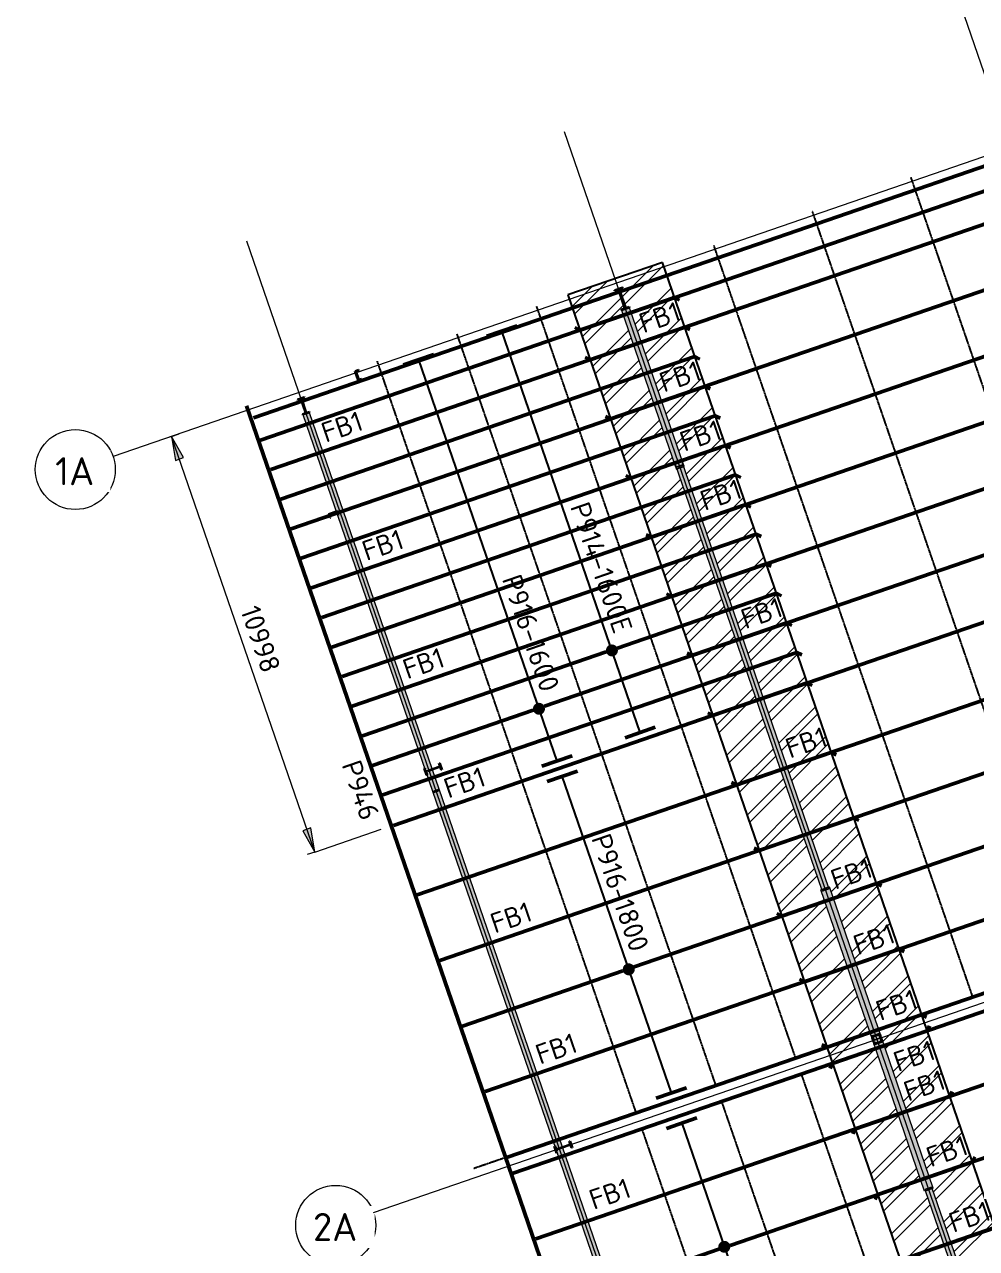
# Model space of a CAD drawing. Header units: millimetres. Extents: x 632 to 155077, y -2790 to 4035359.
# Drawn here: x 22854 to 46662, y 3974301 to 4004923 of the extents above; entities that cross this region are included whole.
import ezdxf

# ---------------------------------------------------------------- set-up
doc = ezdxf.new("R2010")
doc.units = ezdxf.units.MM
for name, pattern in [('Dash', [7, 5, -2]), ('Hidden', [4, 3, -1]), ('Hidden Half', [3, 2, -1])]:
    doc.linetypes.add(name, pattern=pattern)
for name, color, linetype, lineweight in [('A-010-D_DIM', 211, 'Continuous', 13), ('A-010-D_DIM-200', 211, 'Continuous', 13), ('A-010-M_LINE', 90, 'Continuous', 13), ('S-280-A_STRUCT_FRAME', 2, 'Continuous', 18), ('S-280-M_COLUMN', 52, 'Continuous', 13), ('S-280-M_STRUCT_FRAME', 12, 'Continuous', 13), ('S-280-MH_COLUMN', 52, 'Hidden Half', 13), ('Z-000-T_TEXT', 131, 'Continuous', 25), ('Z-030-M_GRID', 191, 'Continuous', 13), ('Z-033_T_GRIDREF', 31, 'Continuous', 13), ('Z-060-M_DETAIL', 92, 'Continuous', 25)]:
    doc.layers.add(name, color=color, linetype=linetype, lineweight=lineweight)
doc.styles.add('ISOCPEUR_1', font='isocpeur.ttf', dxfattribs={"height": 700})
doc.styles.add('ISOCPEUR_2', font='isocpeur.ttf', dxfattribs={"height": 500})
doc.styles.add('ISOCPEUR_3', font='isocpeur.ttf', dxfattribs={"height": 2.5})
doc.dimstyles.new('2_5___Arrow___Transparent', dxfattribs={"dimscale": 304.8, "dimtxt": 497.990588, "dimasz": 1.968504, "dimexe": 0.656168, "dimexo": 1.049869, "dimgap": 0.164042, "dimtad": 1, "dimdec": 0, "dimzin": 0, "dimdsep": 46, "dimtxsty": 'ISOCPEUR_2', "dimsah": 1, "dimcen": 0.09, "dimadec": 0, "dimazin": 0, "dimtfac": 1, "dimtdec": 4, "dimtix": 1, "dimtmove": 0, "dimatfit": 3, "dimfxl": 1, "dimtvp": 1, "dimtolj": 1, "dimtzin": 0, "dimlwd": 18, "dimlwe": 18, "dimarcsym": 2})

# ---------------------------------------------------------------- blocks, each defined once
blk = doc.blocks.new('NRP_Framing-Steel-Purlin C - P946 - EC250-24-4110021-S6_011 - UPPER PURLIN PLAN - PART 1')
at = {"layer": 'S-280-M_STRUCT_FRAME', "color": 1, "lineweight": 50}
blk.add_line((-2446394, 3957623), (-2452848, 3976365), dxfattribs=at)
blk.add_line((-2446394, 3957623), (-2452848, 3976365), dxfattribs=at)
blk = doc.blocks.new('NRP_Framing-Steel-Purlin C - P946 - EC250-24-4111189-S6_011 - UPPER PURLIN PLAN - PART 1')
at = {"layer": 'S-280-M_STRUCT_FRAME', "color": 1, "lineweight": 50}
blk.add_line((-2459397, 3995384), (-2452848, 3976366), dxfattribs=at)
blk.add_line((-2459397, 3995384), (-2452848, 3976366), dxfattribs=at)
blk = doc.blocks.new('NRP_Framing-Steel-Purlin Z - P916 - EZ250-24-4037896-S6_011 - UPPER PURLIN PLAN - PART 1')
at = {"layer": 'S-280-M_STRUCT_FRAME', "color": 1, "lineweight": 50}
for p, q in [((-2445374, 3988451), (-2455725, 3984887)), ((-2445247, 3988389), (-2445374, 3988451))]:
    blk.add_line(p, q, dxfattribs=at)
blk = doc.blocks.new('NRP_Framing-Steel-Purlin Z - P915 - EZ250-19-4037905-S6_011 - UPPER PURLIN PLAN - PART 1')
at = {"layer": 'S-280-M_STRUCT_FRAME', "color": 3, "lineweight": 50}
for p, q in [((-2430157, 3974668), (-2441882, 3970631)), ((-2430095, 3974795), (-2430157, 3974668)), ((-2441882, 3970631), (-2441944, 3970504))]:
    blk.add_line(p, q, dxfattribs=at)
blk = doc.blocks.new('NRP_Framing-Steel-Purlin Z - P916 - EZ250-24-4037906-S6_011 - UPPER PURLIN PLAN - PART 1')
at = {"layer": 'S-280-M_STRUCT_FRAME', "color": 1, "lineweight": 50}
for p, q in [((-2436013, 3991674), (-2447737, 3987637)), ((-2435886, 3991613), (-2436013, 3991674)), ((-2447737, 3987637), (-2447864, 3987699))]:
    blk.add_line(p, q, dxfattribs=at)
blk = doc.blocks.new('NRP_Framing-Steel-Purlin Z - P916 - EZ250-24-4037895-S6_011 - UPPER PURLIN PLAN - PART 1')
at = {"layer": 'S-280-M_STRUCT_FRAME', "color": 1, "lineweight": 50}
for p, q in [((-2439456, 3971572), (-2439518, 3971445)), ((-2439518, 3971445), (-2449870, 3967881))]:
    blk.add_line(p, q, dxfattribs=at)
blk = doc.blocks.new('NRP_Framing-Steel-Purlin Z - P914 - EZ250-15-4038738-S6_011 - UPPER PURLIN PLAN - PART 1')
at = {"layer": 'S-280-M_STRUCT_FRAME', "color": 150, "lineweight": 50}
for p, q in [((-2432543, 3983133), (-2444740, 3978933)), ((-2432481, 3983260), (-2432543, 3983133)), ((-2444740, 3978933), (-2444802, 3978807))]:
    blk.add_line(p, q, dxfattribs=at)
blk = doc.blocks.new('NRP_Framing-Steel-Purlin Z - P914 - EZ250-15-4038739-S6_011 - UPPER PURLIN PLAN - PART 1')
at = {"layer": 'S-280-M_STRUCT_FRAME', "color": 150, "lineweight": 50}
for p, q in [((-2432682, 3983535), (-2444879, 3979335)), ((-2432555, 3983473), (-2432682, 3983535)), ((-2444879, 3979335), (-2445006, 3979397))]:
    blk.add_line(p, q, dxfattribs=at)
blk = doc.blocks.new('NRP_Framing-Steel-Purlin Z - P916 - EZ250-24-V4-S6_011 - UPPER PURLIN PLAN - PART 1')
at = {"layer": 'S-280-M_STRUCT_FRAME', "color": 1, "lineweight": 50}
for p, q in [((-2445890, 3989950), (-2451947, 3987865)), ((-2445763, 3989888), (-2445890, 3989950)), ((-2452227, 3987768), (-2456242, 3986386))]:
    blk.add_line(p, q, dxfattribs=at)
blk = doc.blocks.new('NRP_Framing-Steel-Purlin Z - P916 - EZ250-24-V7-S6_011 - UPPER PURLIN PLAN - PART 1')
at = {"layer": 'S-280-M_STRUCT_FRAME', "color": 1, "lineweight": 50}
for p, q in [((-2441247, 3976465), (-2447303, 3974379)), ((-2441184, 3976591), (-2441247, 3976465)), ((-2447584, 3974283), (-2451598, 3972900))]:
    blk.add_line(p, q, dxfattribs=at)
blk = doc.blocks.new('NRP_Framing-Steel-Purlin Z - P916 - EZ250-24-V10-S6_011 - UPPER PURLIN PLAN - PART 1')
at = {"layer": 'S-280-M_STRUCT_FRAME', "color": 1, "lineweight": 50}
for p, q in [((-2443646, 3983431), (-2449702, 3981346)), ((-2443519, 3983370), (-2443646, 3983431)), ((-2449982, 3981249), (-2453997, 3979867))]:
    blk.add_line(p, q, dxfattribs=at)
blk = doc.blocks.new('NRP_Framing-Steel-Purlin Z - P914 - EZ250-15-4048398-S6_011 - UPPER PURLIN PLAN - PART 1')
at = {"layer": 'S-280-M_STRUCT_FRAME', "color": 150, "lineweight": 50}
for p, q in [((-2445636, 3989213), (-2455988, 3985649)), ((-2445509, 3989151), (-2445636, 3989213))]:
    blk.add_line(p, q, dxfattribs=at)
blk = doc.blocks.new('NRP_Framing-Steel-Purlin Z - P914 - EZ250-15-V16-S6_011 - UPPER PURLIN PLAN - PART 1')
at = {"layer": 'S-280-M_STRUCT_FRAME', "color": 150, "lineweight": 50}
for p, q in [((-2446146, 3990693), (-2450122, 3989324)), ((-2446019, 3990631), (-2446146, 3990693)), ((-2450403, 3989227), (-2456497, 3987129))]:
    blk.add_line(p, q, dxfattribs=at)
blk = doc.blocks.new('NRP_Framing-Steel-Purlin C - P946 - EC250-24-4032700-S6_011 - UPPER PURLIN PLAN - PART 1')
at = {"layer": 'S-280-M_STRUCT_FRAME', "color": 1, "lineweight": 50}
blk.add_line((-2353780, 4031393), (-2459224, 3995085), dxfattribs=at)
blk.add_line((-2353780, 4031393), (-2459224, 3995085), dxfattribs=at)
blk = doc.blocks.new('NRP_Bridging Plan _v2_ - 3 Rows-4053220-S6_011 - UPPER PURLIN PLAN - PART 1')
at = {"layer": 'Z-060-M_DETAIL', "linetype": 'Hidden'}
for p, q in [((1779, 9702), (1779, -9891)), ((3887, 9702), (3887, -9891)), ((5995, 9702), (5995, -9891))]:
    blk.add_line(p, q, dxfattribs=at)
blk = doc.blocks.new('NRP_Bridging Plan _v2_ - 3 Rows-4053335-S6_011 - UPPER PURLIN PLAN - PART 1')
at = {"layer": 'Z-060-M_DETAIL', "linetype": 'Hidden'}
for p, q in [((1779, -9702), (1779, 10177)), ((3887, -9702), (3887, 10177)), ((5995, -9702), (5995, 10177))]:
    blk.add_line(p, q, dxfattribs=at)
blk = doc.blocks.new('NRP_Bridging Plan _v2_ - 3 Rows-4053414-S6_011 - UPPER PURLIN PLAN - PART 1')
at = {"layer": 'Z-060-M_DETAIL', "linetype": 'Hidden'}
for p, q in [((2277, -9702), (2277, 10177)), ((4885, -9702), (4885, 10177)), ((7492, -9702), (7492, 10177))]:
    blk.add_line(p, q, dxfattribs=at)
blk = doc.blocks.new('NRP_Extent _v2_ - 1-200-4057069-S6_011 - UPPER PURLIN PLAN - PART 1')
at = {"layer": 'Z-060-M_DETAIL'}
blk.add_hatch(color=256, dxfattribs=at).paths.add_polyline_path([(145, -39), (150, 0), (145, 39), (130, 75), (106, 106), (75, 130), (39, 145), (0, 150), (-39, 145), (-75, 130), (-106, 106), (-130, 75), (-145, 39), (-150, 0), (-145, -39), (-130, -75), (-106, -106), (-75, -130), (-39, -145), (0, -150), (39, -145), (75, -130), (106, -106), (130, -75)])
at = {"layer": 'Z-060-M_DETAIL', "lineweight": 50}
for p, q in [((-9235, -400), (-9235, 400)), ((1385, -400), (1385, 400))]:
    blk.add_line(p, q, dxfattribs=at)
at = {"layer": 'Z-060-M_DETAIL'}
blk.add_line((1385, 0), (-9235, 0), dxfattribs=at)
blk = doc.blocks.new('NRP_Extent _v2_ - 1-200-4057237-S6_011 - UPPER PURLIN PLAN - PART 1')
at = {"layer": 'Z-060-M_DETAIL'}
blk.add_hatch(color=256, dxfattribs=at).paths.add_polyline_path([(-145, 39), (-150, 0), (-145, -39), (-130, -75), (-106, -106), (-75, -130), (-39, -145), (0, -150), (39, -145), (75, -130), (106, -106), (130, -75), (145, -39), (150, 0), (145, 39), (130, 75), (106, 106), (75, 130), (39, 145), (0, 150), (-39, 145), (-75, 130), (-106, 106), (-130, 75)])
at = {"layer": 'Z-060-M_DETAIL', "lineweight": 50}
for p, q in [((-5109, 400), (-5109, -400)), ((3272, 400), (3272, -400))]:
    blk.add_line(p, q, dxfattribs=at)
at = {"layer": 'Z-060-M_DETAIL'}
blk.add_line((3272, 0), (-5109, 0), dxfattribs=at)
blk = doc.blocks.new('NRP_Extent _v2_ - 1-200-4057492-S6_011 - UPPER PURLIN PLAN - PART 1')
at = {"layer": 'Z-060-M_DETAIL'}
blk.add_hatch(color=256, dxfattribs=at).paths.add_polyline_path([(145, -39), (150, 0), (145, 39), (130, 75), (106, 106), (75, 130), (39, 145), (0, 150), (-39, 145), (-75, 130), (-106, 106), (-130, 75), (-145, 39), (-150, 0), (-145, -39), (-130, -75), (-106, -106), (-75, -130), (-39, -145), (0, -150), (39, -145), (75, -130), (106, -106), (130, -75)])
at = {"layer": 'Z-060-M_DETAIL', "lineweight": 50}
for p, q in [((-5109, -400), (-5109, 400)), ((3272, -400), (3272, 400))]:
    blk.add_line(p, q, dxfattribs=at)
at = {"layer": 'Z-060-M_DETAIL'}
blk.add_line((3272, 0), (-5109, 0), dxfattribs=at)
blk = doc.blocks.new('NRP_Extent _v2_ - 1-200-4057493-S6_011 - UPPER PURLIN PLAN - PART 1')
at = {"layer": 'Z-060-M_DETAIL'}
blk.add_hatch(color=256, dxfattribs=at).paths.add_polyline_path([(145, -39), (150, 0), (145, 39), (130, 75), (106, 106), (75, 130), (39, 145), (0, 150), (-39, 145), (-75, 130), (-106, 106), (-130, 75), (-145, 39), (-150, 0), (-145, -39), (-130, -75), (-106, -106), (-75, -130), (-39, -145), (0, -150), (39, -145), (75, -130), (106, -106), (130, -75)])
at = {"layer": 'Z-060-M_DETAIL', "lineweight": 50}
for p, q in [((-8449, -400), (-8449, 400)), ((2171, -400), (2171, 400))]:
    blk.add_line(p, q, dxfattribs=at)
at = {"layer": 'Z-060-M_DETAIL'}
blk.add_line((2171, 0), (-8449, 0), dxfattribs=at)
blk = doc.blocks.new('Grid - NRP_Grid-Head-320187-S6_011 - UPPER PURLIN PLAN - PART 1')
at = {"layer": 'Z-033_T_GRIDREF'}
blk.add_circle((0, 0), 5, dxfattribs=at)
blk = doc.blocks.new('DIMBLOCK2-S6_011 - UPPER PURLIN PLAN - PART 1')
at = {"layer": 'A-010-D_DIM-200', "lineweight": 18}
for points in [[(26532, 3994619), (26628, 3994017), (26828, 3994086)], [(30113, 3984220), (30018, 3984821), (29818, 3984752)]]:
    blk.add_hatch(color=256, dxfattribs=at).paths.add_polyline_path(points)
for p, q in [((26532, 3994619), (26434, 3994585)), ((26532, 3994619), (26722, 3994684)), ((30113, 3984220), (26532, 3994619)), ((26532, 3994619), (26628, 3994017)), ((26828, 3994086), (26532, 3994619)), ((26628, 3994017), (26828, 3994086)), ((30018, 3984821), (29818, 3984752)), ((29818, 3984752), (30113, 3984220)), ((30113, 3984220), (30018, 3984821)), ((30113, 3984220), (31772, 3984791)), ((30113, 3984220), (29924, 3984154))]:
    blk.add_line(p, q, dxfattribs=at)
at = {"layer": 'A-010-D_DIM-200', "color": 0, "lineweight": 18, "insert": (28716, 3990436), "char_height": 500, "width": 1999.62, "attachment_point": 1, "rotation": 289.0004, "line_spacing_factor": 1.149209, "style": 'ISOCPEUR_2'}
blk.add_mtext('10998', dxfattribs=at)
blk = doc.blocks.new('NRP_Fly Brace BN - FB1-4028766-S6_011 - UPPER PURLIN PLAN - PART 1')
at = {"layer": 'Z-000-T_TEXT'}
blk.add_line((0, 0), (5, 0), dxfattribs=at)
at = {"layer": 'Z-000-T_TEXT', "lineweight": 13, "insert": (1.11, 3.49), "char_height": 2.5, "width": 6.0928, "attachment_point": 1, "style": 'ISOCPEUR_3'}
blk.add_mtext('FB1', dxfattribs=at)
blk = doc.blocks.new('NRP_Fly Brace BN - FB1-4067984-S6_011 - UPPER PURLIN PLAN - PART 1')
at = {"layer": 'Z-000-T_TEXT'}
blk.add_line((0, 0), (5, 0), dxfattribs=at)
at = {"layer": 'Z-000-T_TEXT', "lineweight": 13, "insert": (1.11, -1.27), "char_height": 2.5, "width": 6.0928, "attachment_point": 1, "style": 'ISOCPEUR_3'}
blk.add_mtext('FB1', dxfattribs=at)

msp = doc.modelspace()

# ---------------------------------------------------------------- hatches: boundary and pattern name
at = {"layer": 'S-280-M_COLUMN'}
for points in [[(37785.9, 3997776.2), (37983.5, 3997844.2), (37979.2, 3997856.7), (37890.9, 3997828.3), (37882.8, 3997833.9), (37880.4, 3997837.5), (37725.6, 3998292.7), (37728.8, 3998299.2), (37734.8, 3998303.3), (37815.8, 3998331.2), (37811.5, 3998343.7), (37613.9, 3998275.6), (37618.2, 3998263.1), (37706.4, 3998291.5), (37713, 3998288.4), (37717, 3998282.4), (37871.8, 3997827.1), (37868.6, 3997820.6), (37862.6, 3997816.6), (37781.6, 3997788.7)], [(31204.9, 3996015.9), (31290, 3996045.2), (31285.1, 3996059.4), (31212.7, 3996036.2), (31207.2, 3996038.9), (31203.7, 3996044), (31139.4, 3996235.5), (31142.2, 3996241.1), (31147.3, 3996244.6), (31213.5, 3996267.4), (31208.6, 3996281.6), (31123.5, 3996252.3)], [(29813.3, 3995163.8), (29981.6, 3995221.8), (29978.1, 3995232.1), (29902.4, 3995207.6), (29897.1, 3995210.2), (29893.8, 3995215.1), (29776.9, 3995559.5), (29779.4, 3995564.8), (29784.3, 3995568.1), (29854.1, 3995592.1), (29850.6, 3995602.4), (29682.3, 3995544.5), (29685.8, 3995534.2), (29761.5, 3995558.6), (29766.8, 3995556), (29770.1, 3995551.1), (29887, 3995206.7), (29884.5, 3995201.4), (29879.6, 3995198.1), (29809.8, 3995174.1)], [(30483, 3992583.9), (30497.1, 3992588.7), (30473.9, 3992661.1), (30476.6, 3992666.7), (30481.8, 3992670.2), (30655, 3992730.3), (30652.5, 3992737.4), (30453.7, 3992668.9)]]:
    msp.add_hatch(color=256, dxfattribs=at).paths.add_polyline_path(points)
h = msp.add_hatch(color=256, dxfattribs=at)
h.paths.add_polyline_path([(32911.7, 3986144.8), (32921.5, 3986148.1), (32863.5, 3986316.4), (32853.7, 3986313.1)])
h.paths.add_polyline_path([(33282.1, 3986272.3), (33292.4, 3986275.8), (33234.4, 3986444.1), (33224.1, 3986440.6), (33248.5, 3986364.9), (33246, 3986359.6), (33235.5, 3986354.4), (33052.9, 3986291.5), (33055.4, 3986284.4), (33249.4, 3986349.5), (33254.7, 3986347), (33258, 3986342.1)])
h = msp.add_hatch(color=256, dxfattribs=at)
h.paths.add_polyline_path([(36167.4, 3976689.6), (36177.2, 3976693), (36119.3, 3976861.3), (36109.5, 3976857.9), (36148.2, 3976745.4)])
h.paths.add_polyline_path([(36537.8, 3976817.1), (36548.1, 3976820.7), (36490.2, 3976989), (36479.9, 3976985.4), (36504.3, 3976909.8), (36501.7, 3976904.5), (36496.8, 3976901.2), (36308.7, 3976836.4), (36311.2, 3976829.2), (36505.2, 3976894.4), (36510.5, 3976891.8), (36513.8, 3976886.9), (36532.4, 3976832.8)])
at = {"layer": 'S-280-M_STRUCT_FRAME'}
for points in [[(39139.6, 3993844.6), (39337.3, 3993912.7), (37987, 3997833.9), (37789.4, 3997765.8), (38980.6, 3994306.6)], [(33064.1, 3985733.8), (33225.8, 3985789.5), (29982.1, 3995209.6), (29820.4, 3995153.9), (31953, 3988960.7)], [(42793.9, 3983279.9), (42962.2, 3983337.8), (39290.4, 3994001.3), (39122.1, 3993943.3), (42678.6, 3983614.7)], [(39154.3, 3993802.2), (39168.9, 3993807.2), (39154.7, 3993848.6), (39140, 3993843.5)], [(39337.2, 3993865.2), (39351.9, 3993870.2), (39337.3, 3993911.4), (39323.3, 3993905.5), (39332.4, 3993879.1)], [(39352.2, 3993869.1), (39351.9, 3993870.2), (39337.5, 3993864.3)], [(36148.2, 3976777.1), (36309.9, 3976832.8), (33225.9, 3985789.2), (33064.2, 3985733.5), (35634.6, 3978268.7)], [(42985.9, 3983345.6), (42770.3, 3983271.4), (44067.6, 3979504), (44283.1, 3979578.3)], [(45364.8, 3975736.6), (45580.4, 3975810.9), (44283.1, 3979578.3), (44067.6, 3979504), (44492.9, 3978268.7)], [(44067.6, 3979504), (44067.6, 3979504)], [(44283.1, 3979578.3), (44283.1, 3979578.3)], [(39232.2, 3967820.7), (39393.9, 3967876.4), (36309.9, 3976832.8), (36148.2, 3976777.1), (37475.4, 3972922.7)], [(49097.8, 3964972.3), (49266.1, 3965030.2), (45557, 3975802), (45388.7, 3975744.1), (47246, 3970350.1)], [(45557, 3975802), (45492.8, 3975780.7), (45487.1, 3975778.7)], [(45557, 3975802), (45554.7, 3975802), (45492.8, 3975780.7)]]:
    msp.add_hatch(color=9, dxfattribs=at).paths.add_polyline_path(points)
at = {"layer": 'Z-060-M_DETAIL', "lineweight": 18}
h = msp.add_hatch(dxfattribs=at)
h.set_pattern_fill('FP_4', color=8, style=0, pattern_type=2)
h.set_pattern_definition([(45, (2487803, 0), (-502.89434, 502.89434), []), (45, (2487803, 762), (-502.89434, 502.89434), [])])
h.paths.add_polyline_path([(49505, 3960223.8), (51868.8, 3961037.8), (38806.9, 3998971.3), (36443.1, 3998157.3), (49152.3, 3961248)])
h.paths.add_polyline_path([(50363.8, 3961248), (49068.7, 3965010.4), (49083, 3965015.3), (45386.4, 3975744.1), (45364.8, 3975736.6), (42770.3, 3983271.4), (42793.9, 3983279.9), (39169.3, 3993806.1), (39154.3, 3993802.2), (37789.4, 3997765.8), (37987, 3997833.9), (39351.9, 3993869), (39337.6, 3993864.1), (42963.3, 3983337.8), (42985.9, 3983345.6), (45580.4, 3975810.9), (45557, 3975802), (49251.3, 3965073.2), (49266.3, 3965077.2), (50561.4, 3961316.1), (50443.5, 3961275.5)])

# ---------------------------------------------------------------- linework, layer by layer
at = {"layer": 'A-010-M_LINE', "lineweight": 25}
for p, q in [((38806.9, 3998971.3), (36443.1, 3998157.3)), ((51868.8, 3961037.8), (38806.9, 3998971.3)), ((36443.1, 3998157.3), (49505, 3960223.8))]:
    msp.add_line(p, q, dxfattribs=at)
at = {"layer": 'A-010-M_LINE', "linetype": 'Hidden', "lineweight": 25}
msp.add_line((34933.9, 3976591.4), (34082.9, 3976298.4), dxfattribs=at)
at = {"layer": 'S-280-M_COLUMN', "lineweight": 35}
for p, q in [((37613.9, 3998275.6), (37811.5, 3998343.7)), ((37618.2, 3998263.1), (37613.9, 3998275.6)), ((37699.2, 3998291), (37618.2, 3998263.1)), ((37871.3, 3997834.4), (37717, 3998282.4)), ((37726.1, 3998285.5), (37880.4, 3997837.5)), ((37815.8, 3998331.2), (37734.8, 3998303.3)), ((37811.5, 3998343.7), (37815.8, 3998331.2)), ((37781.6, 3997788.7), (37862.6, 3997816.6)), ((37983.5, 3997844.2), (37785.9, 3997776.2)), ((37898.1, 3997828.8), (37979.2, 3997856.7)), ((37979.2, 3997856.7), (37983.5, 3997844.2)), ((37785.9, 3997776.2), (37781.6, 3997788.7)), ((31123.5, 3996252.3), (31208.6, 3996281.6)), ((31213.5, 3996267.4), (31147.3, 3996244.6)), ((31208.6, 3996281.6), (31213.5, 3996267.4)), ((31204.9, 3996015.9), (31123.5, 3996252.3)), ((31139.9, 3996229.3), (31203.7, 3996044)), ((31290, 3996045.2), (31204.9, 3996015.9)), ((31218.9, 3996036.6), (31285.1, 3996059.4)), ((31285.1, 3996059.4), (31290, 3996045.2)), ((29682.3, 3995544.5), (29850.6, 3995602.4)), ((29685.8, 3995534.2), (29682.3, 3995544.5)), ((29755.6, 3995558.2), (29685.8, 3995534.2)), ((29886.6, 3995212.6), (29770.1, 3995551.1)), ((29777.3, 3995553.6), (29893.8, 3995215.1)), ((29854.1, 3995592.1), (29784.3, 3995568.1)), ((29850.6, 3995602.4), (29854.1, 3995592.1)), ((29809.8, 3995174.1), (29879.6, 3995198.1)), ((29813.3, 3995163.8), (29809.8, 3995174.1)), ((29981.6, 3995221.8), (29813.3, 3995163.8)), ((29908.3, 3995208), (29978.1, 3995232.1)), ((29978.1, 3995232.1), (29981.6, 3995221.8)), ((30453.7, 3992668.9), (30652.5, 3992737.4)), ((30483, 3992583.9), (30453.7, 3992668.9)), ((30474.4, 3992654.9), (30497.1, 3992588.7)), ((30655.1, 3992729.9), (30481.8, 3992670.2)), ((30497.1, 3992588.7), (30483, 3992583.9)), ((32853.7, 3986313.1), (32863.5, 3986316.4)), ((32911.7, 3986144.8), (32853.7, 3986313.1)), ((33052.9, 3986291.5), (33241.1, 3986356.3)), ((33243.5, 3986349.1), (33055.4, 3986284.4)), ((33224.1, 3986440.6), (33234.4, 3986444.1)), ((33248.1, 3986370.8), (33224.1, 3986440.6)), ((33234.4, 3986444.1), (33292.4, 3986275.8)), ((33282.1, 3986272.3), (33258, 3986342.1)), ((33292.4, 3986275.8), (33282.1, 3986272.3)), ((32921.5, 3986148.1), (32911.7, 3986144.8)), ((36479.9, 3976985.4), (36490.2, 3976989)), ((36503.9, 3976915.6), (36479.9, 3976985.4)), ((36490.2, 3976989), (36548.1, 3976820.7)), ((36109.5, 3976857.9), (36119.3, 3976861.3)), ((36167.4, 3976689.6), (36109.5, 3976857.9)), ((36177.2, 3976693), (36167.4, 3976689.6)), ((36308.7, 3976836.4), (36496.8, 3976901.2)), ((36499.3, 3976894), (36311.2, 3976829.2)), ((36537.8, 3976817.1), (36513.8, 3976886.9)), ((36548.1, 3976820.7), (36537.8, 3976817.1))]:
    msp.add_line(p, q, dxfattribs=at)
for centre, radius, start, end in [((37703.8, 3998277.8), 14, 19.00041, 109.00041), ((37739.3, 3998290), 14, 109.00041, 199.00041), ((37858, 3997829.8), 14, 289.00041, 19.00041), ((37893.6, 3997842.1), 14, 199.00041, 289.00041), ((31151.2, 3996233.3), 12, 109.00041, 199.00041), ((31215, 3996047.9), 12, 199.00041, 289.00041), ((29759.3, 3995547.4), 11.4, 19.00041, 109.00041), ((29788, 3995557.3), 11.4, 109.00041, 199.00041), ((29875.9, 3995208.9), 11.4, 289.00041, 19.00041), ((29904.6, 3995218.8), 11.4, 199.00041, 289.00041), ((30485.7, 3992658.8), 12, 109.00041, 199.00041), ((33237.4, 3986367.1), 11.4, 289.00041, 19.00041), ((33247.3, 3986338.4), 11.4, 19.00041, 109.00041), ((36493.1, 3976911.9), 11.4, 289.00041, 19.00041), ((36503, 3976883.2), 11.4, 19.00041, 109.00041)]:
    msp.add_arc(centre, radius, start, end, dxfattribs=at)
at = {"layer": 'S-280-M_STRUCT_FRAME', "color": 55}
for p, q in [((37789.4, 3997765.8), (37987, 3997833.9)), ((39337.3, 3993912.7), (37987, 3997833.9)), ((39139.6, 3993844.6), (37789.4, 3997765.8)), ((29820.4, 3995153.9), (29982.1, 3995209.6)), ((33064.1, 3985733.8), (29820.4, 3995153.9)), ((33225.8, 3985789.5), (29982.1, 3995209.6)), ((39122.1, 3993943.3), (39290.4, 3994001.3)), ((42793.9, 3983279.9), (39122.1, 3993943.3)), ((39337.3, 3993912.7), (39139.6, 3993844.6)), ((39139.6, 3993844.6), (39140, 3993843.5)), ((39140, 3993843.5), (39154.7, 3993848.6)), ((39140, 3993843.5), (39154.3, 3993802.2)), ((42962.2, 3983337.8), (39290.4, 3994001.3)), ((39323, 3993906.5), (39337.6, 3993911.6)), ((39351.9, 3993870.2), (39337.2, 3993865.2)), ((39337.6, 3993911.6), (39337.3, 3993912.7)), ((39351.9, 3993870.2), (39337.6, 3993911.6)), ((39337.6, 3993864.1), (39352.2, 3993869.1)), ((39352.2, 3993869.1), (39351.9, 3993870.2)), ((39168.9, 3993807.2), (39154.3, 3993802.2)), ((39154.3, 3993802.2), (39154.6, 3993801.1)), ((39154.6, 3993801.1), (39169.3, 3993806.1)), ((33225.8, 3985789.5), (33064.1, 3985733.8)), ((33064.2, 3985733.5), (33225.9, 3985789.2)), ((36148.2, 3976777.1), (33064.2, 3985733.5)), ((36309.9, 3976832.8), (33225.9, 3985789.2)), ((42770.3, 3983271.4), (42985.9, 3983345.6)), ((44067.6, 3979504), (42770.3, 3983271.4)), ((42962.2, 3983337.8), (42793.9, 3983279.9)), ((44283.1, 3979578.3), (42985.9, 3983345.6)), ((44067.6, 3979504), (44283.1, 3979578.3)), ((44283.1, 3979578.3), (44067.6, 3979504)), ((45364.8, 3975736.6), (44067.6, 3979504)), ((45580.4, 3975810.9), (44283.1, 3979578.3)), ((36148.2, 3976777.1), (36309.9, 3976832.8)), ((36309.9, 3976832.8), (36148.2, 3976777.1)), ((39232.2, 3967820.7), (36148.2, 3976777.1)), ((39393.9, 3967876.4), (36309.9, 3976832.8)), ((45580.4, 3975810.9), (45364.8, 3975736.6)), ((45388.7, 3975744.1), (45557, 3975802)), ((45557, 3975802), (45556.7, 3975802.9)), ((49266.1, 3965030.2), (45557, 3975802)), ((45388.4, 3975745), (45388.7, 3975744.1)), ((49097.8, 3964972.3), (45388.7, 3975744.1))]:
    msp.add_line(p, q, dxfattribs=at)
at = {"layer": 'S-280-M_STRUCT_FRAME', "color": 55, "linetype": 'Dash'}
for p, q in [((39154.7, 3993848.6), (39234.3, 3993876)), ((39248.5, 3993834.6), (39169, 3993807.2)), ((39169.3, 3993806.2), (39337.5, 3993864.1)), ((39234.3, 3993876), (39248.5, 3993834.6)), ((39243.4, 3993879.1), (39243.3, 3993879.2)), ((39243.4, 3993879.1), (39322.9, 3993906.5)), ((39257.6, 3993837.8), (39243.4, 3993879.1)), ((39337.2, 3993865.2), (39257.6, 3993837.8)), ((33064.1, 3985733.8), (33064.2, 3985733.5)), ((33064.4, 3985733), (33142, 3985759.7)), ((33151.4, 3985732.3), (33073.8, 3985705.6)), ((33074.1, 3985704.8), (33235.8, 3985760.5)), ((33142, 3985759.7), (33151.4, 3985732.3)), ((33148.5, 3985762), (33226.1, 3985788.7)), ((33157.9, 3985734.6), (33148.5, 3985762)), ((33148.5, 3985762), (33148.5, 3985762)), ((33235.5, 3985761.3), (33157.9, 3985734.6)), ((33225.9, 3985789.2), (33225.8, 3985789.5)), ((42793.9, 3983279.9), (42794.2, 3983279)), ((42794.2, 3983279), (42874.7, 3983306.7)), ((42794.2, 3983278.9), (42805, 3983247.6)), ((42885.5, 3983275.3), (42805, 3983247.6)), ((42805, 3983247.6), (42805.3, 3983246.7)), ((42805.3, 3983246.7), (42973.6, 3983304.6)), ((42874.7, 3983306.7), (42885.5, 3983275.3)), ((42881.9, 3983309.2), (42962.5, 3983336.9)), ((42892.7, 3983277.8), (42881.9, 3983309.2)), ((42881.9, 3983309.2), (42881.9, 3983309.2)), ((42973.3, 3983305.5), (42892.7, 3983277.8)), ((42962.5, 3983336.9), (42962.2, 3983337.8)), ((42973.3, 3983305.5), (42962.5, 3983336.9)), ((42973.6, 3983304.6), (42973.3, 3983305.5)), ((45545.6, 3975835.2), (45377.3, 3975777.2)), ((45377.3, 3975777.2), (45377.6, 3975776.3)), ((45377.6, 3975776.3), (45458.1, 3975804.1)), ((45377.6, 3975776.3), (45388.4, 3975745)), ((45468.9, 3975772.7), (45388.4, 3975745)), ((45458.1, 3975804.1), (45468.9, 3975772.7)), ((45465.3, 3975806.5), (45545.9, 3975834.3)), ((45476.1, 3975775.2), (45465.3, 3975806.5)), ((45556.7, 3975802.9), (45476.1, 3975775.2)), ((45476.2, 3975775.1), (45476.1, 3975775.2)), ((45545.9, 3975834.3), (45545.6, 3975835.2)), ((45556.7, 3975803), (45545.9, 3975834.3))]:
    msp.add_line(p, q, dxfattribs=at)
at = {"layer": 'S-280-MH_COLUMN', "lineweight": 35}
for p, q in [((30652.6, 3992737.4), (30690, 3992750.3)), ((30667.1, 3992734), (30655.2, 3992729.9)), ((30705.2, 3992660.4), (30682.4, 3992726.5)), ((30690, 3992750.3), (30719.3, 3992665.2)), ((30719.3, 3992665.2), (30705.2, 3992660.4)), ((32863.6, 3986316.4), (32864.1, 3986316.6)), ((32864.1, 3986316.6), (32888.1, 3986246.8)), ((32898, 3986218.1), (32922, 3986148.3)), ((32902.6, 3986239.8), (33052.9, 3986291.5)), ((33055.4, 3986284.3), (32905, 3986232.6)), ((32922, 3986148.3), (32921.5, 3986148.1)), ((44048.3, 3979603.1), (44237.4, 3979668.2)), ((44113.4, 3979414), (44048.3, 3979603.1)), ((44233.6, 3979660.6), (44055.9, 3979599.4)), ((44055.9, 3979599.4), (44117.1, 3979421.7)), ((44302.5, 3979479.1), (44113.4, 3979414)), ((44117.1, 3979421.7), (44294.8, 3979482.9)), ((44294.8, 3979482.9), (44233.6, 3979660.6)), ((44237.4, 3979668.2), (44302.5, 3979479.1)), ((36119.3, 3976861.3), (36119.8, 3976861.4)), ((36119.8, 3976861.4), (36143.8, 3976791.7)), ((36153.7, 3976762.9), (36177.8, 3976693.1)), ((36158.3, 3976784.6), (36308.6, 3976836.4)), ((36311.1, 3976829.2), (36160.8, 3976777.4)), ((36177.8, 3976693.1), (36177.3, 3976693))]:
    msp.add_line(p, q, dxfattribs=at)
for centre, radius, start, end in [((30671, 3992722.6), 12, 19.00041, 109.00041), ((32898.9, 3986250.5), 11.4, 199.00041, 289.00041), ((32908.8, 3986221.8), 11.4, 109.00041, 199.00041), ((36154.6, 3976795.4), 11.4, 199.00041, 289.00041), ((36164.5, 3976766.6), 11.4, 109.00041, 199.00041)]:
    msp.add_arc(centre, radius, start, end, dxfattribs=at)
at = {"layer": 'Z-030-M_GRID'}
for p, q in [((62308.8, 3958822.6), (46193.3, 4005624.2)), ((52475.4, 3955436.6), (36360, 4002238.2))]:
    msp.add_line(p, q, dxfattribs=at)

# ---------------------------------------------------------------- block references
at = {"layer": 'S-280-M_STRUCT_FRAME', "color": 1, "lineweight": 50}
for name, p in [('NRP_Framing-Steel-Purlin C - P946 - EC250-24-4032700-S6_011 - UPPER PURLIN PLAN - PART 1', (2487803, 0)), ('NRP_Framing-Steel-Purlin Z - P916 - EZ250-24-4037906-S6_011 - UPPER PURLIN PLAN - PART 1', (2484483.7, 9639.7)), ('NRP_Framing-Steel-Purlin Z - P916 - EZ250-24-4037906-S6_011 - UPPER PURLIN PLAN - PART 1', (2484738.5, 8899.6)), ('NRP_Framing-Steel-Purlin Z - P916 - EZ250-24-4037906-S6_011 - UPPER PURLIN PLAN - PART 1', (2485248.2, 7419.5)), ('NRP_Framing-Steel-Purlin Z - P916 - EZ250-24-4037896-S6_011 - UPPER PURLIN PLAN - PART 1', (2484483.7, 9639.7)), ('NRP_Framing-Steel-Purlin Z - P916 - EZ250-24-4037906-S6_011 - UPPER PURLIN PLAN - PART 1', (2485757.9, 5939.4)), ('NRP_Framing-Steel-Purlin Z - P916 - EZ250-24-4037896-S6_011 - UPPER PURLIN PLAN - PART 1', (2484738.5, 8899.6)), ('NRP_Framing-Steel-Purlin Z - P916 - EZ250-24-4037906-S6_011 - UPPER PURLIN PLAN - PART 1', (2486267.5, 4459.2)), ('NRP_Framing-Steel-Purlin Z - P916 - EZ250-24-4037896-S6_011 - UPPER PURLIN PLAN - PART 1', (2485248.2, 7419.5)), ('NRP_Framing-Steel-Purlin C - P946 - EC250-24-4111189-S6_011 - UPPER PURLIN PLAN - PART 1', (2487803, 0)), ('NRP_Framing-Steel-Purlin Z - P916 - EZ250-24-4037906-S6_011 - UPPER PURLIN PLAN - PART 1', (2486777.2, 2979.1)), ('NRP_Framing-Steel-Purlin Z - P916 - EZ250-24-4037896-S6_011 - UPPER PURLIN PLAN - PART 1', (2485757.9, 5939.4)), ('NRP_Framing-Steel-Purlin Z - P916 - EZ250-24-4037896-S6_011 - UPPER PURLIN PLAN - PART 1', (2486267.5, 4459.2)), ('NRP_Framing-Steel-Purlin Z - P916 - EZ250-24-4037906-S6_011 - UPPER PURLIN PLAN - PART 1', (2487286.8, 1499)), ('NRP_Framing-Steel-Purlin Z - P916 - EZ250-24-4037906-S6_011 - UPPER PURLIN PLAN - PART 1', (2487803, 0)), ('NRP_Framing-Steel-Purlin Z - P916 - EZ250-24-4037896-S6_011 - UPPER PURLIN PLAN - PART 1', (2486777.2, 2979.1)), ('NRP_Framing-Steel-Purlin Z - P916 - EZ250-24-V4-S6_011 - UPPER PURLIN PLAN - PART 1', (2487803, 0)), ('NRP_Framing-Steel-Purlin Z - P916 - EZ250-24-4037896-S6_011 - UPPER PURLIN PLAN - PART 1', (2487803, 0)), ('NRP_Framing-Steel-Purlin Z - P916 - EZ250-24-4037896-S6_011 - UPPER PURLIN PLAN - PART 1', (2488401.2, -1737.3)), ('NRP_Framing-Steel-Purlin Z - P916 - EZ250-24-4037896-S6_011 - UPPER PURLIN PLAN - PART 1', (2488966.3, -3378.5)), ('NRP_Framing-Steel-Purlin Z - P916 - EZ250-24-V10-S6_011 - UPPER PURLIN PLAN - PART 1', (2487803, 0)), ('NRP_Framing-Steel-Purlin Z - P916 - EZ250-24-4037896-S6_011 - UPPER PURLIN PLAN - PART 1', (2490096.6, -6660.9)), ('NRP_Framing-Steel-Purlin Z - P916 - EZ250-24-4037896-S6_011 - UPPER PURLIN PLAN - PART 1', (2490661.7, -8302.1)), ('NRP_Framing-Steel-Purlin Z - P916 - EZ250-24-4037895-S6_011 - UPPER PURLIN PLAN - PART 1', (2484944.3, 8302.1)), ('NRP_Framing-Steel-Purlin Z - P916 - EZ250-24-4037895-S6_011 - UPPER PURLIN PLAN - PART 1', (2485509.4, 6660.9)), ('NRP_Framing-Steel-Purlin C - P946 - EC250-24-4110021-S6_011 - UPPER PURLIN PLAN - PART 1', (2487803, 0)), ('NRP_Framing-Steel-Purlin Z - P916 - EZ250-24-V7-S6_011 - UPPER PURLIN PLAN - PART 1', (2487803, 0)), ('NRP_Framing-Steel-Purlin Z - P916 - EZ250-24-4037895-S6_011 - UPPER PURLIN PLAN - PART 1', (2486639.6, 3378.5))]:
    msp.add_blockref(name, p, dxfattribs=at)
at = {"layer": 'S-280-M_STRUCT_FRAME', "color": 150, "lineweight": 50}
for name, p in [('NRP_Framing-Steel-Purlin Z - P914 - EZ250-15-4048398-S6_011 - UPPER PURLIN PLAN - PART 1', (2485254.7, 7400.7)), ('NRP_Framing-Steel-Purlin Z - P914 - EZ250-15-4048398-S6_011 - UPPER PURLIN PLAN - PART 1', (2485764.3, 5920.5)), ('NRP_Framing-Steel-Purlin Z - P914 - EZ250-15-4048398-S6_011 - UPPER PURLIN PLAN - PART 1', (2486274, 4440.4)), ('NRP_Framing-Steel-Purlin Z - P914 - EZ250-15-4048398-S6_011 - UPPER PURLIN PLAN - PART 1', (2486783.7, 2960.3)), ('NRP_Framing-Steel-Purlin Z - P914 - EZ250-15-V16-S6_011 - UPPER PURLIN PLAN - PART 1', (2487803, 0)), ('NRP_Framing-Steel-Purlin Z - P914 - EZ250-15-4038739-S6_011 - UPPER PURLIN PLAN - PART 1', (2485542.5, 6564.8)), ('NRP_Framing-Steel-Purlin Z - P914 - EZ250-15-4048398-S6_011 - UPPER PURLIN PLAN - PART 1', (2487803, 0)), ('NRP_Framing-Steel-Purlin Z - P914 - EZ250-15-4038739-S6_011 - UPPER PURLIN PLAN - PART 1', (2486107.6, 4923.6)), ('NRP_Framing-Steel-Purlin Z - P914 - EZ250-15-4038739-S6_011 - UPPER PURLIN PLAN - PART 1', (2486672.7, 3282.4)), ('NRP_Framing-Steel-Purlin Z - P914 - EZ250-15-4038739-S6_011 - UPPER PURLIN PLAN - PART 1', (2487237.9, 1641.2)), ('NRP_Framing-Steel-Purlin Z - P914 - EZ250-15-4038739-S6_011 - UPPER PURLIN PLAN - PART 1', (2487803, 0)), ('NRP_Framing-Steel-Purlin Z - P914 - EZ250-15-4038738-S6_011 - UPPER PURLIN PLAN - PART 1', (2487803, 0)), ('NRP_Framing-Steel-Purlin Z - P914 - EZ250-15-4038738-S6_011 - UPPER PURLIN PLAN - PART 1', (2488368.1, -1641.2)), ('NRP_Framing-Steel-Purlin Z - P914 - EZ250-15-4038738-S6_011 - UPPER PURLIN PLAN - PART 1', (2488933.2, -3282.4)), ('NRP_Framing-Steel-Purlin Z - P914 - EZ250-15-4038738-S6_011 - UPPER PURLIN PLAN - PART 1', (2489498.4, -4923.6)), ('NRP_Framing-Steel-Purlin Z - P914 - EZ250-15-4038738-S6_011 - UPPER PURLIN PLAN - PART 1', (2490063.5, -6564.8))]:
    msp.add_blockref(name, p, dxfattribs=at)
at = {"layer": 'S-280-M_STRUCT_FRAME', "color": 3, "lineweight": 50}
msp.add_blockref('NRP_Framing-Steel-Purlin Z - P915 - EZ250-19-4037905-S6_011 - UPPER PURLIN PLAN - PART 1', (2487803, 0), dxfattribs=at)
at = {"layer": 'Z-000-T_TEXT', "lineweight": 13, "xscale": 200, "yscale": 200, "zscale": 200}
for name, p, rotation in [('NRP_Fly Brace BN - FB1-4028766-S6_011 - UPPER PURLIN PLAN - PART 1', (38187.3, 3996931.4), 19.00040712023206), ('NRP_Fly Brace BN - FB1-4028766-S6_011 - UPPER PURLIN PLAN - PART 1', (38696.9, 3995451.3), 19.00040712023206), ('NRP_Fly Brace BN - FB1-4028766-S6_011 - UPPER PURLIN PLAN - PART 1', (30241, 3994195.1), 19.00040712017178), ('NRP_Fly Brace BN - FB1-4028766-S6_011 - UPPER PURLIN PLAN - PART 1', (39207, 3993970.1), 19.00040712023206), ('NRP_Fly Brace BN - FB1-4028766-S6_011 - UPPER PURLIN PLAN - PART 1', (39716.3, 3992491), 19.00040712023206), ('NRP_Fly Brace BN - FB1-4028766-S6_011 - UPPER PURLIN PLAN - PART 1', (31260.3, 3991234.9), 19.00040712017178), ('NRP_Fly Brace BN - FB1-4028766-S6_011 - UPPER PURLIN PLAN - PART 1', (40735.6, 3989530.7), 19.00040712023206), ('NRP_Fly Brace BN - FB1-4028766-S6_011 - UPPER PURLIN PLAN - PART 1', (32279.7, 3988274.6), 19.00040712017178), ('NRP_Fly Brace BN - FB1-4028766-S6_011 - UPPER PURLIN PLAN - PART 1', (41850, 3986294.5), 19.00040712023206), ('NRP_Fly Brace BN - FB1-4028766-S6_011 - UPPER PURLIN PLAN - PART 1', (33305.5, 3985295.5), 19.00040712017178), ('NRP_Fly Brace BN - FB1-4028766-S6_011 - UPPER PURLIN PLAN - PART 1', (42980.2, 3983012.1), 19.00040712023206), ('NRP_Fly Brace BN - FB1-4028766-S6_011 - UPPER PURLIN PLAN - PART 1', (34468.8, 3981917), 19.00040712017178), ('NRP_Fly Brace BN - FB1-4028766-S6_011 - UPPER PURLIN PLAN - PART 1', (43545.3, 3981370.9), 19.00040712023206), ('NRP_Fly Brace BN - FB1-4028766-S6_011 - UPPER PURLIN PLAN - PART 1', (44110.4, 3979729.7), 19.00040712023206), ('NRP_Fly Brace BN - FB1-4067984-S6_011 - UPPER PURLIN PLAN - PART 1', (44240.2, 3979352.7), 19.00000309259044), ('NRP_Fly Brace BN - FB1-4028766-S6_011 - UPPER PURLIN PLAN - PART 1', (35599.1, 3978634.6), 19.00040712017178), ('NRP_Fly Brace BN - FB1-4028766-S6_011 - UPPER PURLIN PLAN - PART 1', (44805.4, 3977711.4), 19.00000309257977), ('NRP_Fly Brace BN - FB1-4028766-S6_011 - UPPER PURLIN PLAN - PART 1', (45370.5, 3976070.2), 19.00000309257977), ('NRP_Fly Brace BN - FB1-4028766-S6_011 - UPPER PURLIN PLAN - PART 1', (36940, 3975003.1), 19.00000309257975), ('NRP_Fly Brace BN - FB1-4028766-S6_011 - UPPER PURLIN PLAN - PART 1', (45935.6, 3974429), 19.00000309257977)]:
    msp.add_blockref(name, p, dxfattribs=dict(at, rotation=rotation))
at = {"layer": 'Z-033_T_GRIDREF'}
for p, xscale, yscale, zscale, rotation in [((24125.1, 3993789.6), 199.9999999999999, 199.9999999999999, 199.9999999999999, 109.0004071202158), ((30636.6, 3974879.3), 199.9999999999998, 199.9999999999998, 199.9999999999998, 289.0004071202154)]:
    msp.add_blockref('Grid - NRP_Grid-Head-320187-S6_011 - UPPER PURLIN PLAN - PART 1', p, dxfattribs=dict(at, xscale=xscale, yscale=yscale, zscale=zscale, rotation=rotation))
at = {"layer": 'Z-060-M_DETAIL', "linetype": 'Hidden'}
for name, p, rotation in [('NRP_Bridging Plan _v2_ - 3 Rows-4053414-S6_011 - UPPER PURLIN PLAN - PART 1', (41256.3, 3989031), 19.00040712023215), ('NRP_Bridging Plan _v2_ - 3 Rows-4053335-S6_011 - UPPER PURLIN PLAN - PART 1', (33310, 3986294.8), 19.00040712023215), ('NRP_Bridging Plan _v2_ - 3 Rows-4053220-S6_011 - UPPER PURLIN PLAN - PART 1', (39764.5, 3967549.9), 19.000407120216)]:
    msp.add_blockref(name, p, dxfattribs=dict(at, rotation=rotation))
at = {"layer": 'Z-060-M_DETAIL'}
for name, p, rotation in [('NRP_Extent _v2_ - 1-200-4057493-S6_011 - UPPER PURLIN PLAN - PART 1', (37544.7, 3989263.1), 289.0008111478429), ('NRP_Extent _v2_ - 1-200-4057069-S6_011 - UPPER PURLIN PLAN - PART 1', (35720.4, 3987803.8), 289.0008111478471), ('NRP_Extent _v2_ - 1-200-4057492-S6_011 - UPPER PURLIN PLAN - PART 1', (37965.1, 3981285.1), 289.0008111478429), ('NRP_Extent _v2_ - 1-200-4057237-S6_011 - UPPER PURLIN PLAN - PART 1', (40355.4, 3974343.4), 109.0000030925797)]:
    msp.add_blockref(name, p, dxfattribs=dict(at, rotation=rotation))

# ---------------------------------------------------------------- texts
at = {"layer": 'S-280-A_STRUCT_FRAME', "lineweight": 13, "char_height": 500, "attachment_point": 1, "style": 'ISOCPEUR_2'}
for s, insert, width, rotation in [('P914-1600E', (36962.3, 3993025.7), 4168.775, 289.00081), ('P916-1600', (35259.4, 3991213.8), 3687.762, 289.00081), ('P946', (31249.8, 3986568.5), 1827.847, 289.00041), ('P916-1800', (37492.5, 3984728.5), 3687.762, 289.00081)]:
    msp.add_mtext(s, dxfattribs=dict(at, insert=insert, width=width, rotation=rotation))

# ---------------------------------------------------------------- dimensions: what is measured, and where the dimension line sits
at = {"layer": 'A-010-D_DIM', "lineweight": 18}
dim = msp.add_linear_dim(base=(26532.4, 3994618.5), p1=(32074.6, 3984895), p2=(26131.3, 3994480.4), angle=289.00041, dimstyle='2_5___Arrow___Transparent', override={"dimpost": '<>', "dimfxl": 11278.419341}, dxfattribs=at)
dim.commit()
dim.dimension.update_dxf_attribs({"geometry": 'DIMBLOCK2-S6_011 - UPPER PURLIN PLAN - PART 1', "text_midpoint": (28606.4, 3989516.7)})

# ---------------------------------------------------------------- next in the draw order: texts
at = {"layer": 'Z-033_T_GRIDREF', "char_height": 700, "attachment_point": 1, "style": 'ISOCPEUR_1', "bg_fill": 3, "box_fill_scale": 1.25, "bg_fill_color": 256, "bg_fill_true_color": 13158600, "bg_fill_transparency": 0}
for s, insert, width in [('1A', (23619.7, 3994097.9), 1202.531), ('2A', (30070, 3975189.8), 1362.869)]:
    msp.add_mtext(s, dxfattribs=dict(at, insert=insert, width=width))

# ---------------------------------------------------------------- next in the draw order: linework, layer by layer
at = {"layer": 'Z-030-M_GRID'}
for p, q in [((136047.7, 4032328.5), (25070.6, 3994115.2)), ((31582.1, 3975204.8), (140239.8, 4012619.5)), ((44529.1, 3952700.4), (28413.7, 3999502))]:
    msp.add_line(p, q, dxfattribs=at)

doc.saveas('drawing.dxf')
